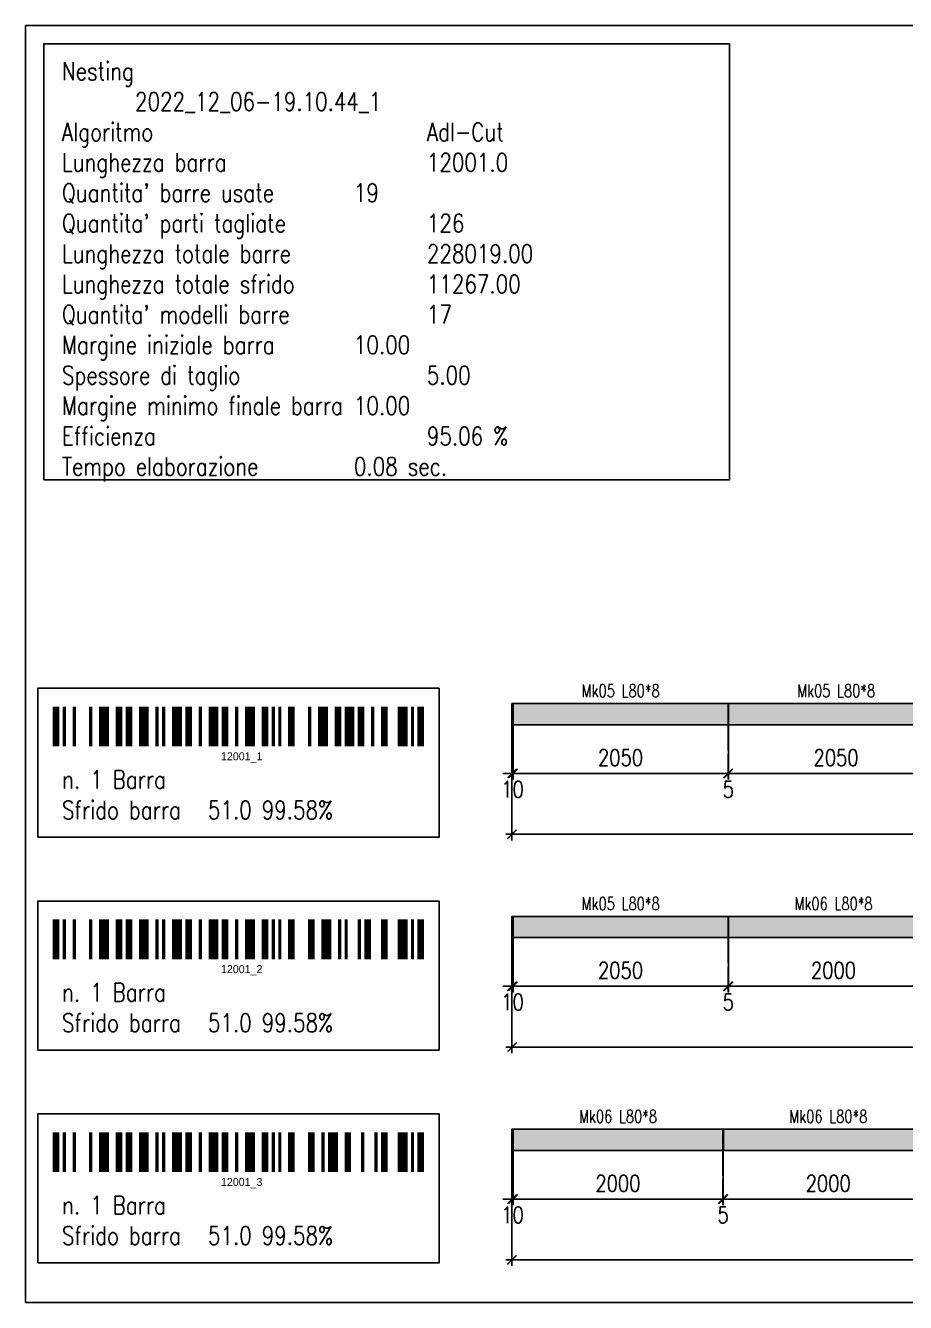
# Model space of a CAD drawing. Header units: millimetres. Extents: x -56 to 421004, y -1 to 91234.
# Drawn here: x 168088 to 176478, y 79059 to 91234 of the extents above; entities that cross this region are included whole.
import ezdxf
from ezdxf.enums import TextEntityAlignment as Align

# ---------------------------------------------------------------- set-up
doc = ezdxf.new("R2010")
doc.units = ezdxf.units.MM
doc.styles.add('EasyCutStyle', font='romans.shx', dxfattribs={"width": 0.8})
doc.styles.add('EasyCutStyleOptimezeBars', font='Romans.shx', dxfattribs={"width": 0.8})
doc.dimstyles.new('EasyCutDimOptimezeBars', dxfattribs={"dimscale": 57.971, "dimtxt": 2.7, "dimasz": 1.5, "dimexe": 1, "dimexo": 0, "dimgap": 1.25, "dimtad": 1, "dimdec": 1, "dimrnd": 0.5, "dimzin": 12, "dimdsep": 46, "dimtxsty": 'EasyCutStyleOptimezeBars', "dimblk": 'ARCHTICK', "dimblk1": 'ARCHTICK', "dimblk2": 'ARCHTICK', "dimcen": 1, "dimdle": 1, "dimclrd": 1, "dimclre": 1, "dimclrt": 3, "dimadec": 3, "dimazin": 0, "dimtfac": 1, "dimtdec": 1, "dimtix": 1, "dimtmove": 0, "dimatfit": 3, "dimfxl": 1, "dimtfill": 1, "dimtolj": 1, "dimtzin": 0, "dimarcsym": 0})

# ---------------------------------------------------------------- blocks, each defined once
blk = doc.blocks.new('BARCODE128_12001_1')
at = {"linetype": 'Continuous'}
for points, const_width in [([(1, 0), (1, 12)], 2), ([(3.5, 0), (3.5, 12)], 1), ([(6.5, 0), (6.5, 12)], 1), ([(11.5, 0), (11.5, 12)], 1), ([(15.5, 0), (15.5, 12)], 3), ([(20, 0), (20, 12)], 2), ([(23, 0), (23, 12)], 2), ([(27.5, 0), (27.5, 12)], 3), ([(31.5, 0), (31.5, 12)], 1), ([(33.5, 0), (33.5, 12)], 1), ([(37.5, 0), (37.5, 12)], 3), ([(41, 0), (41, 12)], 2), ([(44.5, 0), (44.5, 12)], 1), ([(48.5, 0), (48.5, 12)], 3), ([(52, 0), (52, 12)], 2), ([(55.5, 0), (55.5, 12)], 1), ([(59.5, 0), (59.5, 12)], 3), ([(64, 0), (64, 12)], 2), ([(66.5, 0), (66.5, 12)], 1), ([(68.5, 0), (68.5, 12)], 1), ([(72, 0), (72, 12)], 2), ([(77.5, 0), (77.5, 12)], 1), ([(81.5, 0), (81.5, 12)], 3), ([(86, 0), (86, 12)], 2), ([(89.5, 0), (89.5, 12)], 3), ([(93, 0), (93, 12)], 2), ([(96.5, 0), (96.5, 12)], 1), ([(100, 0), (100, 12)], 2), ([(105.5, 0), (105.5, 12)], 3), ([(108.5, 0), (108.5, 12)], 1), ([(111, 0), (111, 12)], 2)]:
    blk.add_lwpolyline(points, dxfattribs=dict(at, const_width=const_width))
blk.add_text('12001_1', height=2.4).set_placement((57, -4.2), align=Align.CENTER)
blk = doc.blocks.new('_ArchTick')
at = {"color": 0, "linetype": 'ByBlock', "const_width": 0.15}
blk.add_lwpolyline([(-0.5, -0.5), (0.5, 0.5)], dxfattribs=at)
blk = doc.blocks.new('*D950')
at = {"color": 1, "lineweight": -2}
for p, q in [((172726, 84567), (172726, 84045)), ((172736, 84567), (172736, 84045)), ((172726, 84103), (172639, 84103)), ((172726, 84103), (172736, 84103)), ((172736, 84103), (172823, 84103))]:
    blk.add_line(p, q, dxfattribs=at)
at = {"layer": 'Defpoints', "color": 0}
for p in [(172726, 84567), (172736, 84567)]:
    blk.add_point(p, dxfattribs=at)
at = {"color": 1, "lineweight": -2, "xscale": 86.9637, "yscale": 86.9637, "zscale": 86.9637}
blk.add_blockref('_ArchTick', (172726, 84103), dxfattribs=at)
at = {"color": 1, "lineweight": -2, "xscale": 86.9637, "yscale": 86.9637, "zscale": 86.9637, "rotation": 180}
blk.add_blockref('_ArchTick', (172736, 84103), dxfattribs=at)
at = {"color": 3, "char_height": 156.5, "attachment_point": 5, "style": 'EasyCutStyleOptimezeBars', "bg_fill": 3, "box_fill_scale": 1.1, "bg_fill_color": 256, "bg_fill_true_color": 13158600}
for s, insert, bg_fill_transparency in [('\\A1;', (172731, 84306), 13318284), ('\\A1;10', (172731, 83952), 3562700)]:
    blk.add_mtext(s, dxfattribs=dict(at, insert=insert, bg_fill_transparency=bg_fill_transparency))
at = {"layer": 'Defpoints', "color": 0}
blk.add_point((172736, 84103), dxfattribs=at)
blk = doc.blocks.new('*D951')
at = {"color": 1, "lineweight": -2}
for p, q in [((172736, 84567), (172736, 84045)), ((174786, 84567), (174786, 84045)), ((172678, 84103), (174844, 84103))]:
    blk.add_line(p, q, dxfattribs=at)
at = {"layer": 'Defpoints', "color": 0}
for p in [(172736, 84567), (174786, 84567), (174786, 84103)]:
    blk.add_point(p, dxfattribs=at)
at = {"color": 1, "lineweight": -2, "xscale": 86.9637, "yscale": 86.9637, "zscale": 86.9637, "rotation": 180}
blk.add_blockref('_ArchTick', (172736, 84103), dxfattribs=at)
at = {"color": 1, "lineweight": -2, "xscale": 86.9637, "yscale": 86.9637, "zscale": 86.9637}
blk.add_blockref('_ArchTick', (174786, 84103), dxfattribs=at)
at = {"color": 3, "insert": (173761, 84254), "char_height": 156.5, "attachment_point": 5, "style": 'EasyCutStyleOptimezeBars', "bg_fill": 3, "box_fill_scale": 1.1, "bg_fill_color": 256, "bg_fill_true_color": 13158600, "bg_fill_transparency": 923012}
blk.add_mtext('\\A1;2050', dxfattribs=at)
blk = doc.blocks.new('*D952')
at = {"color": 1, "lineweight": -2}
for p, q in [((174786, 84567), (174786, 84045)), ((174791, 84567), (174791, 84045)), ((174786, 84103), (174699, 84103)), ((174786, 84103), (174791, 84103)), ((174791, 84103), (174878, 84103))]:
    blk.add_line(p, q, dxfattribs=at)
at = {"layer": 'Defpoints', "color": 0}
for p in [(174786, 84567), (174791, 84567)]:
    blk.add_point(p, dxfattribs=at)
at = {"color": 1, "lineweight": -2, "xscale": 86.9637, "yscale": 86.9637, "zscale": 86.9637}
blk.add_blockref('_ArchTick', (174786, 84103), dxfattribs=at)
at = {"color": 1, "lineweight": -2, "xscale": 86.9637, "yscale": 86.9637, "zscale": 86.9637, "rotation": 180}
blk.add_blockref('_ArchTick', (174791, 84103), dxfattribs=at)
at = {"color": 3, "char_height": 156.5, "attachment_point": 5, "style": 'EasyCutStyleOptimezeBars', "bg_fill": 3, "box_fill_scale": 1.1, "bg_fill_color": 256, "bg_fill_true_color": 13158600}
for s, insert, bg_fill_transparency in [('\\A1;', (174789, 84306), 13533196), ('\\A1;5', (174789, 83952), 13563948)]:
    blk.add_mtext(s, dxfattribs=dict(at, insert=insert, bg_fill_transparency=bg_fill_transparency))
at = {"layer": 'Defpoints', "color": 0}
blk.add_point((174791, 84103), dxfattribs=at)
blk = doc.blocks.new('*D953')
at = {"color": 1, "lineweight": -2}
for p, q in [((174791, 84567), (174791, 84045)), ((176841, 84567), (176841, 84045)), ((174733, 84103), (176899, 84103))]:
    blk.add_line(p, q, dxfattribs=at)
at = {"layer": 'Defpoints', "color": 0}
for p in [(174791, 84567), (176841, 84567), (176841, 84103)]:
    blk.add_point(p, dxfattribs=at)
at = {"color": 1, "lineweight": -2, "xscale": 86.9637, "yscale": 86.9637, "zscale": 86.9637, "rotation": 180}
blk.add_blockref('_ArchTick', (174791, 84103), dxfattribs=at)
at = {"color": 1, "lineweight": -2, "xscale": 86.9637, "yscale": 86.9637, "zscale": 86.9637}
blk.add_blockref('_ArchTick', (176841, 84103), dxfattribs=at)
at = {"color": 3, "insert": (175816, 84254), "char_height": 156.5, "attachment_point": 5, "style": 'EasyCutStyleOptimezeBars', "bg_fill": 3, "box_fill_scale": 1.1, "bg_fill_color": 256, "bg_fill_true_color": 13158600, "bg_fill_transparency": 12355276}
blk.add_mtext('\\A1;2050', dxfattribs=at)
blk = doc.blocks.new('*D963')
at = {"color": 1, "lineweight": -2}
for p, q in [((172726, 84567), (172726, 83465)), ((184727, 84567), (184727, 83465)), ((172668, 83523), (184785, 83523))]:
    blk.add_line(p, q, dxfattribs=at)
at = {"layer": 'Defpoints', "color": 0}
for p in [(172726, 84567), (184727, 84567), (184727, 83523)]:
    blk.add_point(p, dxfattribs=at)
at = {"color": 1, "lineweight": -2, "xscale": 86.9637, "yscale": 86.9637, "zscale": 86.9637, "rotation": 180}
blk.add_blockref('_ArchTick', (172726, 83523), dxfattribs=at)
at = {"color": 1, "lineweight": -2, "xscale": 86.9637, "yscale": 86.9637, "zscale": 86.9637}
blk.add_blockref('_ArchTick', (184727, 83523), dxfattribs=at)
at = {"color": 3, "insert": (178727, 83674), "char_height": 156.5, "attachment_point": 5, "style": 'EasyCutStyleOptimezeBars', "bg_fill": 3, "box_fill_scale": 1.1, "bg_fill_color": 256, "bg_fill_true_color": 13158600, "bg_fill_transparency": 12356824}
blk.add_mtext('\\A1;12001', dxfattribs=at)
blk = doc.blocks.new('BARCODE128_12001_2')
at = {"linetype": 'Continuous'}
for points, const_width in [([(1, 0), (1, 12)], 2), ([(3.5, 0), (3.5, 12)], 1), ([(6.5, 0), (6.5, 12)], 1), ([(11.5, 0), (11.5, 12)], 1), ([(15.5, 0), (15.5, 12)], 3), ([(20, 0), (20, 12)], 2), ([(23, 0), (23, 12)], 2), ([(27.5, 0), (27.5, 12)], 3), ([(31.5, 0), (31.5, 12)], 1), ([(33.5, 0), (33.5, 12)], 1), ([(37.5, 0), (37.5, 12)], 3), ([(41, 0), (41, 12)], 2), ([(44.5, 0), (44.5, 12)], 1), ([(48.5, 0), (48.5, 12)], 3), ([(52, 0), (52, 12)], 2), ([(55.5, 0), (55.5, 12)], 1), ([(59.5, 0), (59.5, 12)], 3), ([(64, 0), (64, 12)], 2), ([(66.5, 0), (66.5, 12)], 1), ([(68.5, 0), (68.5, 12)], 1), ([(72, 0), (72, 12)], 2), ([(78, 0), (78, 12)], 2), ([(82.5, 0), (82.5, 12)], 3), ([(86.5, 0), (86.5, 12)], 1), ([(88.5, 0), (88.5, 12)], 1), ([(92.5, 0), (92.5, 12)], 1), ([(95, 0), (95, 12)], 2), ([(100, 0), (100, 12)], 2), ([(105.5, 0), (105.5, 12)], 3), ([(108.5, 0), (108.5, 12)], 1), ([(111, 0), (111, 12)], 2)]:
    blk.add_lwpolyline(points, dxfattribs=dict(at, const_width=const_width))
blk.add_text('12001_2', height=2.4).set_placement((57, -4.2), align=Align.CENTER)
blk = doc.blocks.new('*D964')
at = {"color": 1, "lineweight": -2}
for p, q in [((172726, 82538), (172726, 82016)), ((172736, 82538), (172736, 82016)), ((172726, 82074), (172639, 82074)), ((172726, 82074), (172736, 82074)), ((172736, 82074), (172823, 82074))]:
    blk.add_line(p, q, dxfattribs=at)
at = {"layer": 'Defpoints', "color": 0}
for p in [(172726, 82538), (172736, 82538)]:
    blk.add_point(p, dxfattribs=at)
at = {"color": 1, "lineweight": -2, "xscale": 86.9637, "yscale": 86.9637, "zscale": 86.9637}
blk.add_blockref('_ArchTick', (172726, 82074), dxfattribs=at)
at = {"color": 1, "lineweight": -2, "xscale": 86.9637, "yscale": 86.9637, "zscale": 86.9637, "rotation": 180}
blk.add_blockref('_ArchTick', (172736, 82074), dxfattribs=at)
at = {"color": 3, "char_height": 156.5, "attachment_point": 5, "style": 'EasyCutStyleOptimezeBars', "bg_fill": 3, "box_fill_scale": 1.1, "bg_fill_color": 256, "bg_fill_true_color": 13158600, "bg_fill_transparency": 0}
for s, insert in [('\\A1;', (172731, 82277)), ('\\A1;10', (172731, 81923))]:
    blk.add_mtext(s, dxfattribs=dict(at, insert=insert))
at = {"layer": 'Defpoints', "color": 0}
blk.add_point((172736, 82074), dxfattribs=at)
blk = doc.blocks.new('*D965')
at = {"color": 1, "lineweight": -2}
for p, q in [((172736, 82538), (172736, 82016)), ((174786, 82538), (174786, 82016)), ((172678, 82074), (174844, 82074))]:
    blk.add_line(p, q, dxfattribs=at)
at = {"layer": 'Defpoints', "color": 0}
for p in [(172736, 82538), (174786, 82538), (174786, 82074)]:
    blk.add_point(p, dxfattribs=at)
at = {"color": 1, "lineweight": -2, "xscale": 86.9637, "yscale": 86.9637, "zscale": 86.9637, "rotation": 180}
blk.add_blockref('_ArchTick', (172736, 82074), dxfattribs=at)
at = {"color": 1, "lineweight": -2, "xscale": 86.9637, "yscale": 86.9637, "zscale": 86.9637}
blk.add_blockref('_ArchTick', (174786, 82074), dxfattribs=at)
at = {"color": 3, "insert": (173761, 82225), "char_height": 156.5, "attachment_point": 5, "style": 'EasyCutStyleOptimezeBars', "bg_fill": 3, "box_fill_scale": 1.1, "bg_fill_color": 256, "bg_fill_true_color": 13158600, "bg_fill_transparency": 8327536}
blk.add_mtext('\\A1;2050', dxfattribs=at)
blk = doc.blocks.new('*D966')
at = {"color": 1, "lineweight": -2}
for p, q in [((174786, 82538), (174786, 82016)), ((174791, 82538), (174791, 82016)), ((174786, 82074), (174699, 82074)), ((174786, 82074), (174791, 82074)), ((174791, 82074), (174878, 82074))]:
    blk.add_line(p, q, dxfattribs=at)
at = {"layer": 'Defpoints', "color": 0}
for p in [(174786, 82538), (174791, 82538)]:
    blk.add_point(p, dxfattribs=at)
at = {"color": 1, "lineweight": -2, "xscale": 86.9637, "yscale": 86.9637, "zscale": 86.9637}
blk.add_blockref('_ArchTick', (174786, 82074), dxfattribs=at)
at = {"color": 1, "lineweight": -2, "xscale": 86.9637, "yscale": 86.9637, "zscale": 86.9637, "rotation": 180}
blk.add_blockref('_ArchTick', (174791, 82074), dxfattribs=at)
at = {"color": 3, "char_height": 156.5, "attachment_point": 5, "style": 'EasyCutStyleOptimezeBars', "bg_fill": 3, "box_fill_scale": 1.1, "bg_fill_color": 256, "bg_fill_true_color": 13158600}
for s, insert, bg_fill_transparency in [('\\A1;', (174789, 82277), 4837207), ('\\A1;5', (174789, 81923), 0)]:
    blk.add_mtext(s, dxfattribs=dict(at, insert=insert, bg_fill_transparency=bg_fill_transparency))
at = {"layer": 'Defpoints', "color": 0}
blk.add_point((174791, 82074), dxfattribs=at)
blk = doc.blocks.new('*D967')
at = {"color": 1, "lineweight": -2}
for p, q in [((174791, 82538), (174791, 82016)), ((176791, 82538), (176791, 82016)), ((174733, 82074), (176849, 82074))]:
    blk.add_line(p, q, dxfattribs=at)
at = {"layer": 'Defpoints', "color": 0}
for p in [(174791, 82538), (176791, 82538), (176791, 82074)]:
    blk.add_point(p, dxfattribs=at)
at = {"color": 1, "lineweight": -2, "xscale": 86.9637, "yscale": 86.9637, "zscale": 86.9637, "rotation": 180}
blk.add_blockref('_ArchTick', (174791, 82074), dxfattribs=at)
at = {"color": 1, "lineweight": -2, "xscale": 86.9637, "yscale": 86.9637, "zscale": 86.9637}
blk.add_blockref('_ArchTick', (176791, 82074), dxfattribs=at)
at = {"color": 3, "insert": (175791, 82225), "char_height": 156.5, "attachment_point": 5, "style": 'EasyCutStyleOptimezeBars', "bg_fill": 3, "box_fill_scale": 1.1, "bg_fill_color": 256, "bg_fill_true_color": 13158600, "bg_fill_transparency": 3213005}
blk.add_mtext('\\A1;2000', dxfattribs=at)
blk = doc.blocks.new('*D977')
at = {"color": 1, "lineweight": -2}
for p, q in [((172726, 82538), (172726, 81436)), ((184727, 82538), (184727, 81436)), ((172668, 81494), (184785, 81494))]:
    blk.add_line(p, q, dxfattribs=at)
at = {"layer": 'Defpoints', "color": 0}
for p in [(172726, 82538), (184727, 82538), (184727, 81494)]:
    blk.add_point(p, dxfattribs=at)
at = {"color": 1, "lineweight": -2, "xscale": 86.9637, "yscale": 86.9637, "zscale": 86.9637, "rotation": 180}
blk.add_blockref('_ArchTick', (172726, 81494), dxfattribs=at)
at = {"color": 1, "lineweight": -2, "xscale": 86.9637, "yscale": 86.9637, "zscale": 86.9637}
blk.add_blockref('_ArchTick', (184727, 81494), dxfattribs=at)
at = {"color": 3, "insert": (178727, 81645), "char_height": 156.5, "attachment_point": 5, "style": 'EasyCutStyleOptimezeBars', "bg_fill": 3, "box_fill_scale": 1.1, "bg_fill_color": 256, "bg_fill_true_color": 13158600, "bg_fill_transparency": 0}
blk.add_mtext('\\A1;12001', dxfattribs=at)
blk = doc.blocks.new('BARCODE128_12001_3')
at = {"linetype": 'Continuous'}
for points, const_width in [([(1, 0), (1, 12)], 2), ([(3.5, 0), (3.5, 12)], 1), ([(6.5, 0), (6.5, 12)], 1), ([(11.5, 0), (11.5, 12)], 1), ([(15.5, 0), (15.5, 12)], 3), ([(20, 0), (20, 12)], 2), ([(23, 0), (23, 12)], 2), ([(27.5, 0), (27.5, 12)], 3), ([(31.5, 0), (31.5, 12)], 1), ([(33.5, 0), (33.5, 12)], 1), ([(37.5, 0), (37.5, 12)], 3), ([(41, 0), (41, 12)], 2), ([(44.5, 0), (44.5, 12)], 1), ([(48.5, 0), (48.5, 12)], 3), ([(52, 0), (52, 12)], 2), ([(55.5, 0), (55.5, 12)], 1), ([(59.5, 0), (59.5, 12)], 3), ([(64, 0), (64, 12)], 2), ([(66.5, 0), (66.5, 12)], 1), ([(68.5, 0), (68.5, 12)], 1), ([(72, 0), (72, 12)], 2), ([(78, 0), (78, 12)], 2), ([(81.5, 0), (81.5, 12)], 1), ([(84.5, 0), (84.5, 12)], 3), ([(89, 0), (89, 12)], 2), ([(93.5, 0), (93.5, 12)], 1), ([(97.5, 0), (97.5, 12)], 1), ([(100, 0), (100, 12)], 2), ([(105.5, 0), (105.5, 12)], 3), ([(108.5, 0), (108.5, 12)], 1), ([(111, 0), (111, 12)], 2)]:
    blk.add_lwpolyline(points, dxfattribs=dict(at, const_width=const_width))
blk.add_text('12001_3', height=2.4).set_placement((57, -4.2), align=Align.CENTER)
blk = doc.blocks.new('*D978')
at = {"color": 1, "lineweight": -2}
for p, q in [((172726, 80508), (172726, 79987)), ((172736, 80508), (172736, 79987)), ((172726, 80045), (172639, 80045)), ((172726, 80045), (172736, 80045)), ((172736, 80045), (172823, 80045))]:
    blk.add_line(p, q, dxfattribs=at)
at = {"layer": 'Defpoints', "color": 0}
for p in [(172726, 80508), (172736, 80508)]:
    blk.add_point(p, dxfattribs=at)
at = {"color": 1, "lineweight": -2, "xscale": 86.9637, "yscale": 86.9637, "zscale": 86.9637}
blk.add_blockref('_ArchTick', (172726, 80045), dxfattribs=at)
at = {"color": 1, "lineweight": -2, "xscale": 86.9637, "yscale": 86.9637, "zscale": 86.9637, "rotation": 180}
blk.add_blockref('_ArchTick', (172736, 80045), dxfattribs=at)
at = {"color": 3, "char_height": 156.5, "attachment_point": 5, "style": 'EasyCutStyleOptimezeBars', "bg_fill": 3, "box_fill_scale": 1.1, "bg_fill_color": 256, "bg_fill_true_color": 13158600}
for s, insert, bg_fill_transparency in [('\\A1;', (172731, 80248), 12373156), ('\\A1;10', (172731, 79894), 0)]:
    blk.add_mtext(s, dxfattribs=dict(at, insert=insert, bg_fill_transparency=bg_fill_transparency))
at = {"layer": 'Defpoints', "color": 0}
blk.add_point((172736, 80045), dxfattribs=at)
blk = doc.blocks.new('*D979')
at = {"color": 1, "lineweight": -2}
for p, q in [((172736, 80508), (172736, 79987)), ((174736, 80508), (174736, 79987)), ((172678, 80045), (174794, 80045))]:
    blk.add_line(p, q, dxfattribs=at)
at = {"layer": 'Defpoints', "color": 0}
for p in [(172736, 80508), (174736, 80508), (174736, 80045)]:
    blk.add_point(p, dxfattribs=at)
at = {"color": 1, "lineweight": -2, "xscale": 86.9637, "yscale": 86.9637, "zscale": 86.9637, "rotation": 180}
blk.add_blockref('_ArchTick', (172736, 80045), dxfattribs=at)
at = {"color": 1, "lineweight": -2, "xscale": 86.9637, "yscale": 86.9637, "zscale": 86.9637}
blk.add_blockref('_ArchTick', (174736, 80045), dxfattribs=at)
at = {"color": 3, "insert": (173736, 80195), "char_height": 156.5, "attachment_point": 5, "style": 'EasyCutStyleOptimezeBars', "bg_fill": 3, "box_fill_scale": 1.1, "bg_fill_color": 256, "bg_fill_true_color": 13158600, "bg_fill_transparency": 11470984}
blk.add_mtext('\\A1;2000', dxfattribs=at)
blk = doc.blocks.new('*D980')
at = {"color": 1, "lineweight": -2}
for p, q in [((174736, 80508), (174736, 79987)), ((174741, 80508), (174741, 79987)), ((174736, 80045), (174649, 80045)), ((174736, 80045), (174741, 80045)), ((174741, 80045), (174828, 80045))]:
    blk.add_line(p, q, dxfattribs=at)
at = {"layer": 'Defpoints', "color": 0}
for p in [(174736, 80508), (174741, 80508)]:
    blk.add_point(p, dxfattribs=at)
at = {"color": 1, "lineweight": -2, "xscale": 86.9637, "yscale": 86.9637, "zscale": 86.9637}
blk.add_blockref('_ArchTick', (174736, 80045), dxfattribs=at)
at = {"color": 1, "lineweight": -2, "xscale": 86.9637, "yscale": 86.9637, "zscale": 86.9637, "rotation": 180}
blk.add_blockref('_ArchTick', (174741, 80045), dxfattribs=at)
at = {"color": 3, "char_height": 156.5, "attachment_point": 5, "style": 'EasyCutStyleOptimezeBars', "bg_fill": 3, "box_fill_scale": 1.1, "bg_fill_color": 256, "bg_fill_true_color": 13158600, "bg_fill_transparency": 0}
for s, insert in [('\\A1;', (174739, 80248)), ('\\A1;5', (174739, 79894))]:
    blk.add_mtext(s, dxfattribs=dict(at, insert=insert))
at = {"layer": 'Defpoints', "color": 0}
blk.add_point((174741, 80045), dxfattribs=at)
blk = doc.blocks.new('*D981')
at = {"color": 1, "lineweight": -2}
for p, q in [((174741, 80508), (174741, 79987)), ((176741, 80508), (176741, 79987)), ((174683, 80045), (176799, 80045))]:
    blk.add_line(p, q, dxfattribs=at)
at = {"layer": 'Defpoints', "color": 0}
for p in [(174741, 80508), (176741, 80508), (176741, 80045)]:
    blk.add_point(p, dxfattribs=at)
at = {"color": 1, "lineweight": -2, "xscale": 86.9637, "yscale": 86.9637, "zscale": 86.9637, "rotation": 180}
blk.add_blockref('_ArchTick', (174741, 80045), dxfattribs=at)
at = {"color": 1, "lineweight": -2, "xscale": 86.9637, "yscale": 86.9637, "zscale": 86.9637}
blk.add_blockref('_ArchTick', (176741, 80045), dxfattribs=at)
at = {"color": 3, "insert": (175741, 80195), "char_height": 156.5, "attachment_point": 5, "style": 'EasyCutStyleOptimezeBars', "bg_fill": 3, "box_fill_scale": 1.1, "bg_fill_color": 256, "bg_fill_true_color": 13158600, "bg_fill_transparency": 3247354}
blk.add_mtext('\\A1;2000', dxfattribs=at)
blk = doc.blocks.new('*D991')
at = {"color": 1, "lineweight": -2}
for p, q in [((172726, 80508), (172726, 79407)), ((184727, 80508), (184727, 79407)), ((172668, 79465), (184785, 79465))]:
    blk.add_line(p, q, dxfattribs=at)
at = {"layer": 'Defpoints', "color": 0}
for p in [(172726, 80508), (184727, 80508), (184727, 79465)]:
    blk.add_point(p, dxfattribs=at)
at = {"color": 1, "lineweight": -2, "xscale": 86.9637, "yscale": 86.9637, "zscale": 86.9637, "rotation": 180}
blk.add_blockref('_ArchTick', (172726, 79465), dxfattribs=at)
at = {"color": 1, "lineweight": -2, "xscale": 86.9637, "yscale": 86.9637, "zscale": 86.9637}
blk.add_blockref('_ArchTick', (184727, 79465), dxfattribs=at)
at = {"color": 3, "insert": (178727, 79616), "char_height": 156.5, "attachment_point": 5, "style": 'EasyCutStyleOptimezeBars', "bg_fill": 3, "box_fill_scale": 1.1, "bg_fill_color": 256, "bg_fill_true_color": 13158600, "bg_fill_transparency": 1544512}
blk.add_mtext('\\A1;12001', dxfattribs=at)

msp = doc.modelspace()

# ---------------------------------------------------------------- linework, layer by layer
at = {"color": 231, "true_color": 0xfd58be}
for points in [[(172726.27, 84566.76), (184727.27, 84566.76), (184727.27, 84769.68), (172726.27, 84769.68)], [(172726.27, 82537.61), (184727.27, 82537.61), (184727.27, 82740.53), (172726.27, 82740.53)], [(172726.27, 80508.46), (184727.27, 80508.46), (184727.27, 80711.37), (172726.27, 80711.37)]]:
    msp.add_lwpolyline(points, close=True, dxfattribs=at)
at = {"color": 7}
for points in [[(172736.27, 84566.76), (174786.27, 84566.76), (174786.27, 84769.68), (172736.27, 84769.68)], [(174791.27, 84566.76), (176841.27, 84566.76), (176841.27, 84769.68), (174791.27, 84769.68)], [(172736.27, 82537.61), (174786.27, 82537.61), (174786.27, 82740.53), (172736.27, 82740.53)], [(174791.27, 82537.61), (176791.27, 82537.61), (176791.27, 82740.53), (174791.27, 82740.53)], [(172736.27, 80508.46), (174736.27, 80508.46), (174736.27, 80711.37), (172736.27, 80711.37)], [(174741.27, 80508.46), (176741.27, 80508.46), (176741.27, 80711.37), (174741.27, 80711.37)]]:
    msp.add_lwpolyline(points, close=True, dxfattribs=at)
at = {"color": 54, "true_color": 0xa29717}
for points in [[(172736.27, 84566.76), (174786.27, 84566.76), (172736.27, 84769.68), (174786.27, 84769.68)], [(174791.27, 84566.76), (176841.27, 84566.76), (174791.27, 84769.68), (176841.27, 84769.68)], [(172736.27, 82537.61), (174786.27, 82537.61), (172736.27, 82740.53), (174786.27, 82740.53)]]:
    msp.add_solid(points, dxfattribs=at)
at = {"color": 54, "true_color": 0xa19317}
for points in [[(174791.27, 82537.61), (176791.27, 82537.61), (174791.27, 82740.53), (176791.27, 82740.53)], [(172736.27, 80508.46), (174736.27, 80508.46), (172736.27, 80711.37), (174736.27, 80711.37)], [(174741.27, 80508.46), (176741.27, 80508.46), (174741.27, 80711.37), (176741.27, 80711.37)]]:
    msp.add_solid(points, dxfattribs=at)

# ---------------------------------------------------------------- texts
at = {"style": 'EasyCutStyle', "width": 0.75}
for s, p in [('Mk05 L80*8', (173762.27, 84830.55)), ('Mk05 L80*8', (175817.27, 84830.55)), ('Mk05 L80*8', (173762.27, 82801.4)), ('Mk06 L80*8', (175792.27, 82801.4)), ('Mk06 L80*8', (173737.27, 80772.25)), ('Mk06 L80*8', (175742.27, 80772.25))]:
    msp.add_text(s, height=121.749, dxfattribs=at).set_placement(p, align=Align.CENTER)
at = {"color": 71, "insert": (168436.06, 90886.13), "char_height": 173.9274, "attachment_point": 1, "bg_fill": 3, "box_fill_scale": 1.5, "bg_fill_color": 9, "bg_fill_transparency": 13605484}
msp.add_mtext("{\\Fromans|c0;\\W0.8;\\C2;Nesting^I^I^I^I\\C7;2022_12_06-19.10.44_1^J\\C3;Algoritmo^I^I^I^I\\C7;Adl-Cut^J\\C1;Lunghezza barra^I^I^I\\C7;12001.0^J\\C1;Quantita' barre usate^I^I\\C7;19^J\\C1;Quantita' parti tagliate^I^I\\C7;126^J\\C1;Lunghezza totale barre^I^I\\C7;228019.00^J\\C1;Lunghezza totale sfrido^I^I\\C7;11267.00^J\\C1;Quantita' modelli barre^I^I\\C7;17^J\\C1;Margine iniziale barra^I^I\\C7;10.00^J\\C1;Spessore di taglio^I^I^I\\C7;5.00^J\\C1;Margine minimo finale barra^I\\C7;10.00^J\\C1;Efficienza^I^I^I^I\\C7;95.06 %^J\\C1;Tempo elaborazione^I^I\\C7;0.08 sec.", dxfattribs=at)

# ---------------------------------------------------------------- next in the draw order: linework, layer by layer
at = {"color": 5}
for points in [[(168088.21, 79059.06), (185307.02, 79059.06), (185307.02, 91233.98), (168088.21, 91233.98)], [(168262.14, 86902.36), (174798.49, 86902.36), (174798.49, 91060.05), (168262.14, 91060.05)]]:
    msp.add_lwpolyline(points, close=True, dxfattribs=at)

# ---------------------------------------------------------------- next in the draw order: texts
at = {"color": 71, "char_height": 173.9274, "attachment_point": 1, "bg_fill": 2}
for insert in [(168436.06, 84131.95), (168436.06, 82102.79), (168436.06, 80073.64)]:
    msp.add_mtext('{\\Fromans|c0;\\W0.8;\\C2;n. 1 Barra^J\\C1;Sfrido barra^I\\C7;51.0 99.58%', dxfattribs=dict(at, insert=insert))

# ---------------------------------------------------------------- next in the draw order: dimensions: what is measured, and where the dimension line sits
for base, p1, p2, picture, middle in [((172736.27, 84102.96), (172726.27, 84566.76), (172736.27, 84566.76), '*D950', (172731.27, 84102.96)), ((172736.27, 82073.81), (172726.27, 82537.61), (172736.27, 82537.61), '*D964', (172731.27, 82073.81)), ((172736.27, 80044.65), (172726.27, 80508.46), (172736.27, 80508.46), '*D978', (172731.27, 80044.65))]:
    dim = msp.add_linear_dim(base=base, p1=p1, p2=p2, text='\\X<>', dimstyle='EasyCutDimOptimezeBars', override={"dimscale": 57.9758})
    dim.commit()
    dim.dimension.update_dxf_attribs({"geometry": picture, "text_midpoint": middle})

# ---------------------------------------------------------------- next in the draw order: linework, layer by layer
at = {"color": 5}
for points in [[(168204.16, 83494.21), (172030.56, 83494.21), (172030.56, 84914.62), (168204.16, 84914.62)], [(168204.16, 81465.06), (172030.56, 81465.06), (172030.56, 82885.47), (168204.16, 82885.47)], [(168204.16, 79435.91), (172030.56, 79435.91), (172030.56, 80856.31), (168204.16, 80856.31)]]:
    msp.add_lwpolyline(points, close=True, dxfattribs=at)

# ---------------------------------------------------------------- next in the draw order: block references
at = {"xscale": 31.62316363636637, "yscale": 31.62316363636637, "zscale": 31.62316363636364}
for name, p in [('BARCODE128_12001_1', (168346.47, 84361.21)), ('BARCODE128_12001_2', (168346.47, 82332.06)), ('BARCODE128_12001_3', (168346.47, 80302.91))]:
    msp.add_blockref(name, p, dxfattribs=at)

# ---------------------------------------------------------------- next in the draw order: dimensions: what is measured, and where the dimension line sits
for base, p1, p2, picture, middle in [((174786.27, 84102.96), (172736.27, 84566.76), (174786.27, 84566.76), '*D951', (173761.27, 84253.7)), ((174786.27, 82073.81), (172736.27, 82537.61), (174786.27, 82537.61), '*D965', (173761.27, 82224.54)), ((174736.27, 80044.65), (172736.27, 80508.46), (174736.27, 80508.46), '*D979', (173736.27, 80195.39))]:
    dim = msp.add_linear_dim(base=base, p1=p1, p2=p2, dimstyle='EasyCutDimOptimezeBars', override={"dimscale": 57.9758, "dimtad": 1})
    dim.commit()
    dim.dimension.update_dxf_attribs({"geometry": picture, "text_midpoint": middle})

# ---------------------------------------------------------------- next in the draw order: dimensions: what is measured, and where the dimension line sits
for base, p1, p2, picture, middle in [((174791.27, 84102.96), (174786.27, 84566.76), (174791.27, 84566.76), '*D952', (174788.77, 84102.96)), ((174791.27, 82073.81), (174786.27, 82537.61), (174791.27, 82537.61), '*D966', (174788.77, 82073.81)), ((174741.27, 80044.65), (174736.27, 80508.46), (174741.27, 80508.46), '*D980', (174738.77, 80044.65))]:
    dim = msp.add_linear_dim(base=base, p1=p1, p2=p2, text='\\X<>', dimstyle='EasyCutDimOptimezeBars', override={"dimscale": 57.9758})
    dim.commit()
    dim.dimension.update_dxf_attribs({"geometry": picture, "text_midpoint": middle})

# ---------------------------------------------------------------- next in the draw order: dimensions: what is measured, and where the dimension line sits
for base, p1, p2, picture, middle in [((176841.27, 84102.96), (174791.27, 84566.76), (176841.27, 84566.76), '*D953', (175816.27, 84253.7)), ((176791.27, 82073.81), (174791.27, 82537.61), (176791.27, 82537.61), '*D967', (175791.27, 82224.54)), ((176741.27, 80044.65), (174741.27, 80508.46), (176741.27, 80508.46), '*D981', (175741.27, 80195.39))]:
    dim = msp.add_linear_dim(base=base, p1=p1, p2=p2, dimstyle='EasyCutDimOptimezeBars', override={"dimscale": 57.9758, "dimtad": 1})
    dim.commit()
    dim.dimension.update_dxf_attribs({"geometry": picture, "text_midpoint": middle})

# ---------------------------------------------------------------- next in the draw order: dimensions: what is measured, and where the dimension line sits
for base, p1, p2, picture, middle in [((184727.27, 83523.2), (172726.27, 84566.76), (184727.27, 84566.76), '*D963', (178726.77, 83673.94)), ((184727.27, 81494.05), (172726.27, 82537.61), (184727.27, 82537.61), '*D977', (178726.77, 81644.78)), ((184727.27, 79464.89), (172726.27, 80508.46), (184727.27, 80508.46), '*D991', (178726.77, 79615.63))]:
    dim = msp.add_linear_dim(base=base, p1=p1, p2=p2, dimstyle='EasyCutDimOptimezeBars', override={"dimscale": 57.9758, "dimtad": 1})
    dim.commit()
    dim.dimension.update_dxf_attribs({"geometry": picture, "text_midpoint": middle})

doc.saveas('drawing.dxf')
